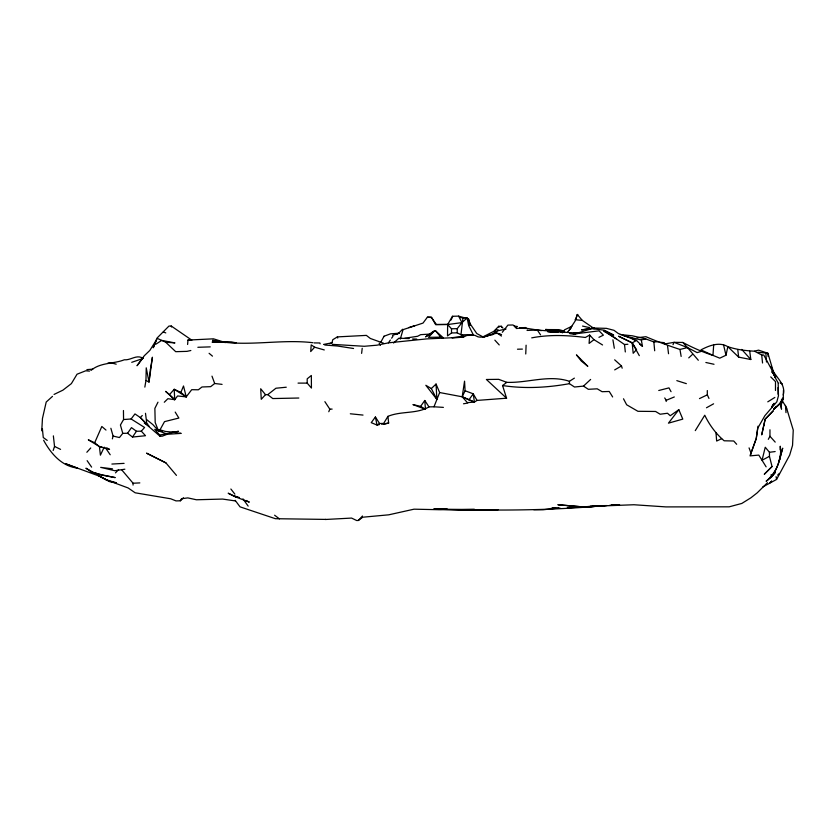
<?xml version="1.0" encoding="UTF-8"?>
<svg xmlns="http://www.w3.org/2000/svg" width="835" height="835" viewBox="0 0 835 835"><rect width="100%" height="100%" fill="white"/><g stroke="black" fill="none" stroke-linecap="round" stroke-linejoin="round"><path stroke-width="1.25" d="M591.9 328.124L594.238 328.646L582.329 320.421L577.298 314.482L575.096 321.089L569.272 330.002M775.475 390.488L775.506 381.647L770.736 376.898M145.958 380.457L146.24 367.838L149.006 382.054L145.958 380.457L144.841 387.127M483.528 337.183L476.806 333.562L470.126 323.813L468.477 318.886L458.613 316.141L452.424 316.267L447.633 324.544L447.518 335.91L451.516 332.956L457.236 332.841L464.646 336.651M133.057 485.072L133.089 483.235L121.785 469.928M780.036 456.087L779.107 461.505L782.698 448.176C779.201 459.845 777.228 474.123 766.123 481.263C776.101 472.725 782.197 459.459 780.255 446.224L780.172 449.919M146.689 422.719L145.488 413.294M525.747 353.988L526.102 345.199M783.251 394.997C786.361 383.192 774.108 376.585 771.018 366.429L774.995 377.274L778.157 382.795M41.75 430.808L42.46 418.46L46.207 402.032L52.511 396.354M531.718 337.862C549.44 334.449 567.549 335.211 585.366 337.476L589.667 335.054L589.092 343.446L593.935 339.668L602.557 344.97M713.716 344.5L712.954 355.376L719.77 358.173L725.991 355.24L727.838 346.682C719.227 341.505 709.061 345.638 700.941 349.886L712.954 355.376C702.527 352.046 692.33 347.527 682.842 342.454L674.064 342.34L666.226 343.686M187.614 344.469L187.969 340.075L213.468 338.822L225.492 342.59L212.591 340.325C245.782 347.464 279.506 338.76 312.843 342.705M361.618 353.382L362.213 348.299M757.992 426.194L756.249 438.563L750.028 455.879L758.806 455.096L766.123 466.838M462.976 317.832L460.962 334.814L473.215 334.647L468.696 325.65L467.151 317.968L460.377 317.592M783.261 398.953L783.47 390.248M329.606 343.759L331.975 342.83L332.748 339.73L337.382 336.891L366.367 335.388L370.364 338.478L383.557 343.227M112.36 438.876L113.101 436.058L110.867 428.271M470.126 323.813L467.151 317.968L461.964 322.602L447.633 324.544L435.588 324.554L431.371 317.081L427.416 317.164L423.011 323.082L403.034 329.658L400.289 339.094M782.927 399.694L781.059 405.403L781.539 409.192L780.474 404.286M53.169 450.483L54.536 446.433L53.367 435.87M750.446 454.72L756.249 438.563L757.773 428.125L764.87 415.694L776.832 401.802L778.46 395.79L778.178 383.275M328.792 411.728L329.794 409.129L324.878 401.656M379.57 423.512L375.395 417.009L371.241 422.656L377.002 425.036L379.57 423.512L383.641 423.428L387.931 416.362C400.998 410.851 416.832 414.15 428.971 406.885L433.981 406.791L439.659 392.544L436.047 384.048L431.351 388.557L436.882 399.433L436.047 384.048M222.079 384.371L214.689 383.505L210.681 386.657L201.987 386.981L198.354 389.788L191.706 389.695L186.236 396.875L180.861 392.44L183.512 385.989L186.236 396.875L177.584 395.957L174.713 399.694L167.887 398.692L164.297 402.24M576.014 318.709L577.298 314.482M673.01 344.709L673.626 343.268M494.163 333.102L495.562 329.908L498.171 329.762M762.825 486.93L776.571 479.447L789.67 455.117L792.551 445.337L793.25 430.067L786.351 407.386L781.894 400.142M104.218 447.142L100.409 455.169L99.407 446.6L94.679 442.748L88.343 439.826L99.407 446.6L109.562 449.397L106.755 447.842M574.365 378.13L569.428 381.313C549.096 374.445 527.678 383.129 506.803 382.346L502.555 385.53L506.574 398.201L477.036 400.424L474.384 402.073L462.204 396.792L464.552 381.157L465.095 390.759L462.204 396.792L467.767 403.065L463.508 403.775M94.679 442.748L101.828 426.487L105.982 430.067M157.972 402.178L154.872 408.378L155.195 422.541L158.431 430.714L162.042 431.403M450.973 320.076L452.059 317.937M768.315 439.325L769.953 436.267L769.953 429.774M380.76 342.256L384.058 336.223L390.456 333.854L399.234 333.217M158.17 429.848L160.017 429.816L164.516 421.633L178.867 418.053L175.193 412.072M116.43 482.787L106.588 479.958L98.238 475.522L106.588 479.958L128.162 487.974L135.155 492.796L170.716 498.787L176.018 500.896L180.339 500.802L181.519 498.725L187.833 497.9L196.434 499.768L222.601 499.069L235.24 500.906L235.167 500.322L240.031 506.845L275.393 518.702L325.859 519.412M123.444 410.517L123.559 419.535L120.417 425.015L122.755 433.365L119.457 437.561L113.101 436.058M773.429 404.161L771.55 407.292L774.045 403.284M695.284 430.62L704.761 415.225C709.395 424.952 715.929 433.783 724.143 440.786L733.735 440.995L736.668 444.293M122.755 433.365L127.578 433.261L132.494 437.049L136.46 431.267L141.303 431.163L144.58 427.468L131.116 418.982L123.559 419.535M388.432 342.872L390.352 340.064M391.636 338.196L392.92 336.328L392.607 335.326L398.733 333.165L402.553 329.272L403.034 329.658M127.578 433.261L131.471 427.624L136.46 431.267M424.775 400.476L425.464 409.327L412.949 404.568L420.61 406.374L424.775 400.476L428.971 406.885M468.905 399.84L473.268 393.828L465.095 390.759M562.331 332.862L564.564 329.815L571.954 326.255M383.662 336.745L384.058 336.223M131.116 418.982L134.957 413.92L140.322 417.563L148.964 426.121L144.309 423.115L147.837 424.149M143.317 357.474L137.023 365.74L144.309 355.731L149.851 350.408L156.75 339.375L153.254 347.788L157.053 338.05L168.962 326.067L171.227 326.015L191.841 340.189L187.969 340.075M678.824 409.703L668.449 423.157L682.79 419.118L678.824 409.703L670.254 415.726L667.489 413.252L660.141 414.223L655.6 411.467L637.919 411.3L626.657 404.777L623.495 398.786M457.236 332.841L457.215 328.666L461.964 322.602L458.613 316.141M776.039 406.551L773.763 409.359L780.026 403.743L783.491 397.919L779.462 404.171L773.763 409.359L780.474 402.804L782.865 398.149L781.351 400.017M771.206 477.234L775.391 472.307L770.632 477.85M772.031 466.535L764.369 474.176L772.031 466.535L769.452 456.338L769.442 452.288L765.246 447.236L762.052 460.242L769.452 456.338M567.612 332.027L571.474 327.539M186.236 396.875L174.212 389.287L174.713 399.694L169.495 394.642L174.212 389.287L180.861 392.44M314.638 347.203L310.704 351.556L311.215 344.876L314.638 347.203L324.293 349.948M86.84 452.267L90.744 447.957M265.488 394.673L261.261 399.287L260.697 388.766L265.488 394.673L267.784 394.631L275.936 388.233L286.269 387.221M325.42 519.485L351.577 518.076L356.681 520.518L358.351 520.487L362.473 515.999M492.587 334.772L495.948 331.171M443.166 337.684L435.651 330.9L434.45 330.921L428.459 337.33L440.776 337.163L443.061 338.384M142.274 415.517L140.322 417.563L147.712 425.599L160.038 436.225L162.261 436.183L167.115 434.294L181.174 433.375L176.258 432.916M433.469 331.328L425.526 336.849L430.86 334.031L434.45 330.921M115.47 472.871L118.601 469.667M502.952 328.103L501.303 326.255L498.693 326.308L493.746 331.37L482.922 336.891M771.603 481.127L769.88 482.839L771.738 481.211M777.635 475.136L779.358 473.424M180.339 500.802L183.429 497.806M767.459 482.682L757.209 492.848L750.905 497.796L741.814 503.442L729.185 506.824L665.975 506.908L633.922 504.747L590.115 506.407L602.755 505.624M502.555 385.53C524.714 388.933 547.436 387.67 569.428 383.672L574.501 387.022L583.488 386.104L590.627 379.445M688.739 357.891L692.163 354.708M494.612 333.718L497.848 330.796L506.052 328.99M393.546 343.018L398.932 338.175L409.233 338.613M396.949 334.417L398.733 333.165M435.588 324.554L448.792 324.356M155.947 344.145L161.698 340.398L174.964 342.914L165.695 342.214L157.711 338.582M767.772 401.844L774.859 397.429M90.921 370.479C100.357 362.254 113.539 364.081 124.321 359.791C130.918 360.438 136.898 353.967 143.109 358.455M614.685 369.895L621.47 365.949L614.664 359.812M623.87 335.816L641.311 339.981L642.47 346.306L636.51 340.461L632.199 342.861L618.704 336.296L632.199 342.861L636.541 349.646L633.18 353.299L632.199 342.861L639.307 355.647M706.473 407.772L713.601 403.806M408.774 327.602L414.797 325.671M598.935 337.33L603.381 335.159L599.081 330.837L577.403 333.572L569.71 333.52L575.68 334.219M54.035 394.433L62.886 390.175L71.372 383.63L77.039 374.205L85.734 370.792L89.502 371.105M699.479 398.598L707.318 394.83L707.308 390.55M666.194 401.489L666.194 400.32L674.315 396.959M131.732 362.317L141.971 358.841M484.227 336.881L491.168 334.637L484.519 336.724M701.202 351.41L697.162 352.62L687.497 347.59L679.972 349.447C668.438 345.648 657.208 341.578 645.925 336.703L637.084 337.737M383.933 424.368L388.651 423.021L387.931 416.362M488.611 335.545L493.308 334.219M658.752 390.509L668.96 387.878L671.048 391.678M641.311 339.981L645.705 338.895L653.857 341.933L658.679 341.713M754.809 351.044L758.597 350.147L767.949 353.288L774.995 377.274M190.839 350.502L186.998 351.358L175.715 351.681L165.695 342.214M166.259 433.762L154.736 429.357L159.683 435.077L178.513 431.319L170.267 432.655M323.521 344.448L331.975 342.83M379.33 424.639L377.002 425.036L375.395 417.009M381.658 424.232L388.651 423.021M602.212 505.655L595.992 506.344M576.828 333.217L573.029 333.624L579.166 332.58L591.796 328.635L604.446 330.211L613.683 335.096L605.333 331.307M775.162 451.558L769.442 452.288M404.735 338.248L417.625 336.275L420.683 334.658L430.86 334.031M124.874 469.207L114.76 470.721L100.67 467.36L112.516 468.842M558.657 508.045L543.011 509.788L533.763 509.694M594.447 328.155L581.515 329.877L593.706 328.03L606.429 328.353L613.986 330.316L618.297 333.489L636.51 340.461M575.941 333.624L578.498 333.322L537.312 330.044L527.042 330.42M573.04 333.614L578.112 333.05M603.548 505.645L567.831 507.847M132.494 437.049L145.509 435.713L141.303 431.163M604.039 505.634C547.729 510.874 491.126 510.686 434.691 508.912M583.467 507.346L603.444 505.634M749.726 351.253L750.811 359.52L738.662 357.14L727.838 346.682C736.48 349.635 745.415 350.69 754.496 351.201L761.687 354.969L763.743 354.979L775.746 377.159L771.843 371.679L774.348 375.176M467.631 402.606L474.384 402.073L473.268 393.828L477.036 400.424M585.439 507.116L558.062 504.757L585.439 507.116L605.365 505.551M86.892 369.623L92.768 369.164M616.199 338.78L603.778 331.077L607.838 333.05L624.507 344.521L627.889 344.26M552.06 508.254L554.523 508.066M550.39 331.912L558.657 332.006M107.945 363.068L111.222 362.86L116.201 364.175M606.857 505.561L594.123 506.26M609.404 505.405L619.601 504.778M111.89 464.051L124.081 463.373M210.243 346.88L197.853 347.287M133.089 483.235L139.831 482.901M611.157 505.008L616.167 504.757M298.826 398.024L272.763 398.556L267.784 394.631M552.144 508.317L555.964 508.129M573.77 507.252L567.32 507.419M582.673 506.814L590.303 506.448M519.558 327.769L525.674 327.55L527.386 328.844M550.902 508.4L560.024 508.097M498.109 509.757L459.031 510.133L434.116 508.943M436.131 324.189L431.507 317.54L427.416 317.164M577.517 315.192L577.736 314.482M447.633 324.544L451.495 328.781L457.215 328.666M501.574 334.658C493.704 330.284 486.513 338.76 478.079 336.86L474.771 335.294L467.183 335.44L463.415 336.672L451.881 337.674L463.644 337.225L426.612 338.906L388.692 342.809L376.95 345.189L364.31 346.285L332.257 344.354M517.491 349.207L522.376 349.103M329.794 409.129L332.132 409.087M721.638 438.699L716.66 441.037L715.971 432.551M298.053 383.108L307.207 383.119L311.434 388.056L311.34 375.468L307.196 378.839L307.207 383.119M314.085 342.914L319.857 342.966L320.118 343.822M474.322 509.225L440.202 509.736L414.024 509.183L388.766 514.819L362.693 517.22L358.351 520.487M548.71 331.756L557.154 331.871M412.626 338.989L416.717 339.083M547.645 331.756L554.033 331.912M435.964 508.933L447.623 509.381L441.224 508.922M560.254 332.1L562.633 332.205M560.943 332.059L563.479 332.184M433.981 406.791L443.385 407.376M757.877 352.245L767.949 353.288L768.148 356.493M324.721 345.022L337.497 346.014L353.56 348.498M659.723 342.246L663.449 342.569L665.255 343.832M173.325 432.175L165.413 431.455L160.017 429.816M433.96 508.912L439.085 509.413L434.805 508.985M575.096 319.69L582.329 320.421M350.314 413.784L363.016 415.078M620.332 334.543L632.398 335.816L645.705 338.895M545.526 329.387L564.241 331.422M99.407 446.6L101.818 446.871M517.449 326.537L514.454 326.067L516.907 328.656M564.658 331.756L546.267 329.564L558.918 329.627L563.646 330.952M541.372 330.65L527.71 328.479L516.573 328.27L513.066 324.992L507.91 325.097L502.315 332.288M439.659 392.544L462.204 396.792L474.384 402.073M100.649 474.478L90.295 471.712L97.465 473.873L94.491 473.09L85.911 468.216L92.247 472.297L101.672 475.073L115.199 477.599L101.86 474.791M116.472 482.912L109.375 481.565L100.263 476.503L65.746 463.801L77.175 468.017C61.571 466.243 50.674 453.269 43.639 440.285M582.527 326.078L589.552 327.612M705.867 362.484L714.019 364.279M239.426 497.535L233.289 495.635L237.098 497.357L228.174 493.214L234.51 496.491L249.3 502.127L246.127 500.489M676.82 380.635L686.339 383.641M506.803 382.346L498.704 379.34L486.398 379.487L506.574 398.201M674.064 342.34L687.497 347.59L698.31 360.261M163.336 331.954L165.779 332.914M780.088 382.9L782.332 383.943M165.925 462.893L146.668 453.228L165.925 462.893L176.446 475.386M54.536 446.433L60.579 449.376M100.784 474.624L101.672 475.073M431.351 388.557L425.829 385.279L436.882 399.433M420.61 406.374L425.464 409.327M442.884 338.467L440.776 337.163L435.651 330.9M583.488 386.104L588.331 389.308L597.223 388.818L602.077 391.698L609.237 391.479L612.639 396.959M497.441 333.217L501.449 336.067M47.219 440.4L43.274 437.53L42.355 428.543M274.611 515.216L279.464 518.9M632.168 338.269L634.976 340.461M639.662 344.114L642.47 346.306M146.803 419.692L152.878 424.608L158.431 430.714M209.094 353.299L212.466 356.138M169.495 394.642L165.612 391.364L174.713 399.694M663.449 342.569L665.171 344.072M589.667 335.054L593.935 339.668M494.852 340.137L499.236 344.938M682.842 342.454L687.497 347.59M769.953 436.267L775.204 442.112M741.751 349.437L750.811 359.52M248.152 506.114L242.964 498.86M230.867 489.007L234.865 494.132M87.132 460.669L91.61 467.109M105.638 448.082L110.21 454.762M537.312 330.044L540.537 334.814M664.723 397.961L666.194 400.32M379.153 343.133L380.353 345.439M707.318 394.83L708.967 398.42M751.26 453.77L749.058 447.894M211.986 376.147L214.689 383.505M771.102 474.687L771.749 476.66M621.47 365.949L622.169 368.193M501.303 326.255L501.605 327.257M498.693 326.308L499.006 327.31M468.477 318.886L470.001 325.535M452.424 316.267L452.601 316.862M337.382 336.891L337.726 338.029M171.227 326.015L171.53 326.996M159.683 435.077L160.038 436.225M723.486 344.636L725.991 355.24M776.08 476.649L776.571 479.447M612.911 339.803L614.33 348.247M679.972 349.447L681.141 356.43M786.351 407.386L786.612 409.202M667.541 345.773L668.532 353.737M737.775 349.75L738.662 357.14M624.507 344.521L625.321 351.952M761.687 354.969L762.553 362.995M653.857 341.933L654.682 350.763M765.82 352.767L766.509 362.025M785.484 405.403L785.996 412.636M778.084 387.513L778.116 394.266M569.428 381.313L569.428 383.672M451.495 328.781L451.516 332.956M150.394 369.592L149.006 382.054L152.419 357.213L150.394 369.592M763.743 425.443L761.708 434.889L765.204 419.086L773.168 410.872L765.204 419.086L763.743 425.443M469.093 509.757L463.936 510.175L469.03 509.767M224.312 341.995L212.09 342.12L231.577 342.068L236.096 342.757L224.312 341.995M587.694 366.2L581.327 361.054L576.442 354.875L587.694 366.2"/></g></svg>
